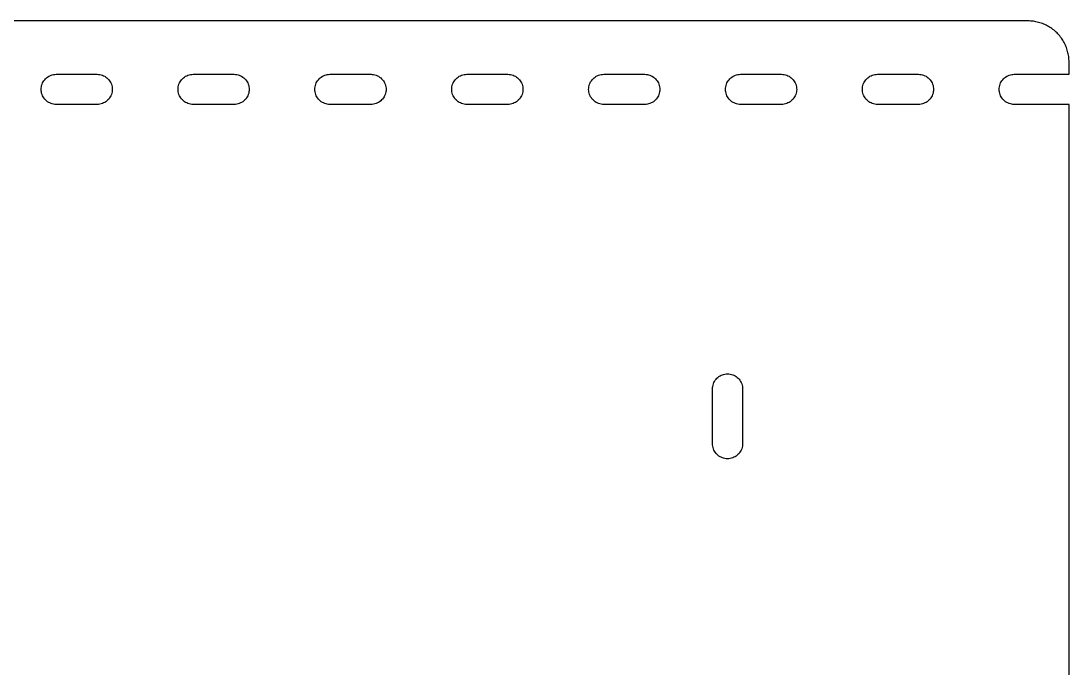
# Model space of a CAD drawing. Header units: metres. Extents: x -142 to 142, y -47 to 47.
# Drawn here: x 65.9 to 142.5, y 0 to 47.3 of the extents above; entities that cross this region are included whole.
import ezdxf

# ---------------------------------------------------------------- set-up
doc = ezdxf.new("R2010")
doc.units = ezdxf.units.M

msp = doc.modelspace()

# ---------------------------------------------------------------- linework, layer by layer
for p, q in [((139.5, 47.3), (-139.5, 47.3)), ((139.598, 47.2984), (139.5, 47.3)), ((139.696, 47.2936), (139.598, 47.2984)), ((139.794, 47.2856), (139.696, 47.2936)), ((139.892, 47.2743), (139.794, 47.2856)), ((139.989, 47.2599), (139.892, 47.2743)), ((140.085, 47.2424), (139.989, 47.2599)), ((140.181, 47.2216), (140.085, 47.2424)), ((140.276, 47.1978), (140.181, 47.2216)), ((140.371, 47.1708), (140.276, 47.1978)), ((140.464, 47.1408), (140.371, 47.1708)), ((140.557, 47.1077), (140.464, 47.1408)), ((140.648, 47.0716), (140.557, 47.1077)), ((140.738, 47.0326), (140.648, 47.0716)), ((140.827, 46.9906), (140.738, 47.0326)), ((140.914, 46.9458), (140.827, 46.9906)), ((141, 46.8981), (140.914, 46.9458)), ((141.084, 46.8476), (141, 46.8981)), ((141.167, 46.7944), (141.084, 46.8476)), ((141.247, 46.7385), (141.167, 46.7944)), ((141.326, 46.6801), (141.247, 46.7385)), ((141.403, 46.619), (141.326, 46.6801)), ((141.478, 46.5555), (141.403, 46.619)), ((141.551, 46.4896), (141.478, 46.5555)), ((141.621, 46.4213), (141.551, 46.4896)), ((141.69, 46.3508), (141.621, 46.4213)), ((141.756, 46.278), (141.69, 46.3508)), ((141.819, 46.2032), (141.756, 46.278)), ((141.88, 46.1263), (141.819, 46.2032)), ((141.939, 46.0474), (141.88, 46.1263)), ((141.994, 45.9667), (141.939, 46.0474)), ((142.048, 45.8842), (141.994, 45.9667)), ((142.098, 45.8), (142.048, 45.8842)), ((142.146, 45.7142), (142.098, 45.8)), ((142.191, 45.6269), (142.146, 45.7142)), ((142.233, 45.5381), (142.191, 45.6269)), ((142.272, 45.448), (142.233, 45.5381)), ((142.308, 45.3568), (142.272, 45.448)), ((142.341, 45.2643), (142.308, 45.3568)), ((142.371, 45.1709), (142.341, 45.2643)), ((142.398, 45.0764), (142.371, 45.1709)), ((142.422, 44.9812), (142.398, 45.0764)), ((142.442, 44.8853), (142.422, 44.9812)), ((142.46, 44.7887), (142.442, 44.8853)), ((142.474, 44.6916), (142.46, 44.7887)), ((142.486, 44.594), (142.474, 44.6916)), ((142.494, 44.4962), (142.486, 44.594)), ((142.498, 44.3981), (142.494, 44.4962)), ((142.5, 44.3), (142.498, 44.3981)), ((142.5, 43.4), (142.5, 44.3)), ((67.5474, 42.85), (67.5989, 42.9309)), ((67.5989, 42.9309), (67.6573, 43.0071)), ((67.6573, 43.0071), (67.7222, 43.0778)), ((67.7222, 43.0778), (67.7929, 43.1426)), ((67.7929, 43.1426), (67.8691, 43.2011)), ((67.8691, 43.2011), (67.95, 43.2526)), ((67.95, 43.2526), (68.0351, 43.2969)), ((68.0351, 43.2969), (68.1238, 43.3336)), ((68.1238, 43.3336), (68.2153, 43.3625)), ((68.2153, 43.3625), (68.309, 43.3833)), ((68.309, 43.3833), (68.4041, 43.3958)), ((68.4041, 43.3958), (68.5, 43.4)), ((68.5, 43.4), (71.5, 43.4)), ((71.5, 43.4), (71.5959, 43.3958)), ((71.5959, 43.3958), (71.691, 43.3833)), ((71.691, 43.3833), (71.7847, 43.3625)), ((71.7847, 43.3625), (71.8762, 43.3336)), ((71.8762, 43.3336), (71.9649, 43.2969)), ((71.9649, 43.2969), (72.05, 43.2526)), ((72.05, 43.2526), (72.1309, 43.2011)), ((72.1309, 43.2011), (72.2071, 43.1426)), ((72.2071, 43.1426), (72.2778, 43.0778)), ((72.2778, 43.0778), (72.3427, 43.0071)), ((72.3427, 43.0071), (72.4011, 42.9309)), ((72.4011, 42.9309), (72.4526, 42.85)), ((77.5474, 42.85), (77.5989, 42.9309)), ((77.5989, 42.9309), (77.6573, 43.0071)), ((77.6573, 43.0071), (77.7222, 43.0778)), ((77.7222, 43.0778), (77.7929, 43.1426)), ((77.7929, 43.1426), (77.8691, 43.2011)), ((77.8691, 43.2011), (77.95, 43.2526)), ((77.95, 43.2526), (78.0351, 43.2969)), ((78.0351, 43.2969), (78.1238, 43.3336)), ((78.1238, 43.3336), (78.2153, 43.3625)), ((78.2153, 43.3625), (78.309, 43.3833)), ((78.309, 43.3833), (78.4041, 43.3958)), ((78.4041, 43.3958), (78.5, 43.4)), ((78.5, 43.4), (81.5, 43.4)), ((81.5, 43.4), (81.5959, 43.3958)), ((81.5959, 43.3958), (81.691, 43.3833)), ((81.691, 43.3833), (81.7847, 43.3625)), ((81.7847, 43.3625), (81.8762, 43.3336)), ((81.8762, 43.3336), (81.9649, 43.2969)), ((81.9649, 43.2969), (82.05, 43.2526)), ((82.05, 43.2526), (82.1309, 43.2011)), ((82.1309, 43.2011), (82.2071, 43.1426)), ((82.2071, 43.1426), (82.2778, 43.0778)), ((82.2778, 43.0778), (82.3427, 43.0071)), ((82.3427, 43.0071), (82.4011, 42.9309)), ((82.4011, 42.9309), (82.4526, 42.85)), ((87.5474, 42.85), (87.5989, 42.9309)), ((87.5989, 42.9309), (87.6573, 43.0071)), ((87.6573, 43.0071), (87.7222, 43.0778)), ((87.7222, 43.0778), (87.7929, 43.1426)), ((87.7929, 43.1426), (87.8691, 43.2011)), ((87.8691, 43.2011), (87.95, 43.2526)), ((87.95, 43.2526), (88.0351, 43.2969)), ((88.0351, 43.2969), (88.1238, 43.3336)), ((88.1238, 43.3336), (88.2153, 43.3625)), ((88.2153, 43.3625), (88.309, 43.3833)), ((88.309, 43.3833), (88.4041, 43.3958)), ((88.4041, 43.3958), (88.5, 43.4)), ((88.5, 43.4), (91.5, 43.4)), ((91.5, 43.4), (91.5959, 43.3958)), ((91.5959, 43.3958), (91.691, 43.3833)), ((91.691, 43.3833), (91.7847, 43.3625)), ((91.7847, 43.3625), (91.8762, 43.3336)), ((91.8762, 43.3336), (91.9649, 43.2969)), ((91.9649, 43.2969), (92.05, 43.2526)), ((92.05, 43.2526), (92.1309, 43.2011)), ((92.1309, 43.2011), (92.2071, 43.1426)), ((92.2071, 43.1426), (92.2778, 43.0778)), ((92.2778, 43.0778), (92.3427, 43.0071)), ((92.3427, 43.0071), (92.4011, 42.9309)), ((92.4011, 42.9309), (92.4526, 42.85)), ((97.5474, 42.85), (97.5989, 42.9309)), ((97.5989, 42.9309), (97.6573, 43.0071)), ((97.6573, 43.0071), (97.7222, 43.0778)), ((97.7222, 43.0778), (97.7929, 43.1426)), ((97.7929, 43.1426), (97.8691, 43.2011)), ((97.8691, 43.2011), (97.95, 43.2526)), ((97.95, 43.2526), (98.0351, 43.2969)), ((98.0351, 43.2969), (98.1238, 43.3336)), ((98.1238, 43.3336), (98.2153, 43.3625)), ((98.2153, 43.3625), (98.309, 43.3833)), ((98.309, 43.3833), (98.4041, 43.3958)), ((98.4041, 43.3958), (98.5, 43.4)), ((98.5, 43.4), (101.5, 43.4)), ((101.5, 43.4), (101.596, 43.3958)), ((101.596, 43.3958), (101.691, 43.3833)), ((101.691, 43.3833), (101.785, 43.3625)), ((101.785, 43.3625), (101.876, 43.3336)), ((101.876, 43.3336), (101.965, 43.2969)), ((101.965, 43.2969), (102.05, 43.2526)), ((102.05, 43.2526), (102.131, 43.2011)), ((102.131, 43.2011), (102.207, 43.1426)), ((102.207, 43.1426), (102.278, 43.0778)), ((102.278, 43.0778), (102.343, 43.0071)), ((102.343, 43.0071), (102.401, 42.9309)), ((102.401, 42.9309), (102.453, 42.85)), ((107.547, 42.85), (107.599, 42.9309)), ((107.599, 42.9309), (107.657, 43.0071)), ((107.657, 43.0071), (107.722, 43.0778)), ((107.722, 43.0778), (107.793, 43.1426)), ((107.793, 43.1426), (107.869, 43.2011)), ((107.869, 43.2011), (107.95, 43.2526)), ((107.95, 43.2526), (108.035, 43.2969)), ((108.035, 43.2969), (108.124, 43.3336)), ((108.124, 43.3336), (108.215, 43.3625)), ((108.215, 43.3625), (108.309, 43.3833)), ((108.309, 43.3833), (108.404, 43.3958)), ((108.404, 43.3958), (108.5, 43.4)), ((108.5, 43.4), (111.5, 43.4)), ((111.5, 43.4), (111.596, 43.3958)), ((111.596, 43.3958), (111.691, 43.3833)), ((111.691, 43.3833), (111.785, 43.3625)), ((111.785, 43.3625), (111.876, 43.3336)), ((111.876, 43.3336), (111.965, 43.2969)), ((111.965, 43.2969), (112.05, 43.2526)), ((112.05, 43.2526), (112.131, 43.2011)), ((112.131, 43.2011), (112.207, 43.1426)), ((112.207, 43.1426), (112.278, 43.0778)), ((112.278, 43.0778), (112.343, 43.0071)), ((112.343, 43.0071), (112.401, 42.9309)), ((112.401, 42.9309), (112.453, 42.85)), ((117.547, 42.85), (117.599, 42.9309)), ((117.599, 42.9309), (117.657, 43.0071)), ((117.657, 43.0071), (117.722, 43.0778)), ((117.722, 43.0778), (117.793, 43.1426)), ((117.793, 43.1426), (117.869, 43.2011)), ((117.869, 43.2011), (117.95, 43.2526)), ((117.95, 43.2526), (118.035, 43.2969)), ((118.035, 43.2969), (118.124, 43.3336)), ((118.124, 43.3336), (118.215, 43.3625)), ((118.215, 43.3625), (118.309, 43.3833)), ((118.309, 43.3833), (118.404, 43.3958)), ((118.404, 43.3958), (118.5, 43.4)), ((118.5, 43.4), (121.5, 43.4)), ((121.5, 43.4), (121.596, 43.3958)), ((121.596, 43.3958), (121.691, 43.3833)), ((121.691, 43.3833), (121.785, 43.3625)), ((121.785, 43.3625), (121.876, 43.3336)), ((121.876, 43.3336), (121.965, 43.2969)), ((121.965, 43.2969), (122.05, 43.2526)), ((122.05, 43.2526), (122.131, 43.2011)), ((122.131, 43.2011), (122.207, 43.1426)), ((122.207, 43.1426), (122.278, 43.0778)), ((122.278, 43.0778), (122.343, 43.0071)), ((122.343, 43.0071), (122.401, 42.9309)), ((122.401, 42.9309), (122.453, 42.85)), ((127.547, 42.85), (127.599, 42.9309)), ((127.599, 42.9309), (127.657, 43.0071)), ((127.657, 43.0071), (127.722, 43.0778)), ((127.722, 43.0778), (127.793, 43.1426)), ((127.793, 43.1426), (127.869, 43.2011)), ((127.869, 43.2011), (127.95, 43.2526)), ((127.95, 43.2526), (128.035, 43.2969)), ((128.035, 43.2969), (128.124, 43.3336)), ((128.124, 43.3336), (128.215, 43.3625)), ((128.215, 43.3625), (128.309, 43.3833)), ((128.309, 43.3833), (128.404, 43.3958)), ((128.404, 43.3958), (128.5, 43.4)), ((128.5, 43.4), (131.5, 43.4)), ((131.5, 43.4), (131.596, 43.3958)), ((131.596, 43.3958), (131.691, 43.3833)), ((131.691, 43.3833), (131.785, 43.3625)), ((131.785, 43.3625), (131.876, 43.3336)), ((131.876, 43.3336), (131.965, 43.2969)), ((131.965, 43.2969), (132.05, 43.2526)), ((132.05, 43.2526), (132.131, 43.2011)), ((132.131, 43.2011), (132.207, 43.1426)), ((132.207, 43.1426), (132.278, 43.0778)), ((132.278, 43.0778), (132.343, 43.0071)), ((132.343, 43.0071), (132.401, 42.9309)), ((132.401, 42.9309), (132.453, 42.85)), ((137.547, 42.85), (137.599, 42.9309)), ((137.599, 42.9309), (137.657, 43.0071)), ((137.657, 43.0071), (137.722, 43.0778)), ((137.722, 43.0778), (137.793, 43.1426)), ((137.793, 43.1426), (137.869, 43.2011)), ((137.869, 43.2011), (137.95, 43.2526)), ((137.95, 43.2526), (138.035, 43.2969)), ((138.035, 43.2969), (138.124, 43.3336)), ((138.124, 43.3336), (138.215, 43.3625)), ((138.215, 43.3625), (138.309, 43.3833)), ((138.309, 43.3833), (138.404, 43.3958)), ((138.404, 43.3958), (138.5, 43.4)), ((138.5, 43.4), (142.5, 43.4)), ((67.4, 42.3), (67.4042, 42.3959)), ((67.4042, 42.2041), (67.4, 42.3)), ((67.4042, 42.3959), (67.4167, 42.491)), ((67.4167, 42.109), (67.4042, 42.2041)), ((67.4167, 42.491), (67.4375, 42.5847)), ((67.4375, 42.5847), (67.4663, 42.6762)), ((67.4663, 42.6762), (67.5031, 42.7649)), ((67.5031, 42.7649), (67.5474, 42.85)), ((72.4526, 42.85), (72.4969, 42.7649)), ((72.4969, 42.7649), (72.5337, 42.6762)), ((72.5337, 42.6762), (72.5625, 42.5847)), ((72.5625, 42.5847), (72.5833, 42.491)), ((72.5833, 42.491), (72.5958, 42.3959)), ((72.5958, 42.2041), (72.5833, 42.109)), ((72.5958, 42.3959), (72.6, 42.3)), ((72.6, 42.3), (72.5958, 42.2041)), ((77.4, 42.3), (77.4042, 42.3959)), ((77.4042, 42.2041), (77.4, 42.3)), ((77.4042, 42.3959), (77.4167, 42.491)), ((77.4167, 42.109), (77.4042, 42.2041)), ((77.4167, 42.491), (77.4375, 42.5847)), ((77.4375, 42.5847), (77.4663, 42.6762)), ((77.4663, 42.6762), (77.5031, 42.7649)), ((77.5031, 42.7649), (77.5474, 42.85)), ((82.4526, 42.85), (82.4969, 42.7649)), ((82.4969, 42.7649), (82.5337, 42.6762)), ((82.5337, 42.6762), (82.5625, 42.5847)), ((82.5625, 42.5847), (82.5833, 42.491)), ((82.5833, 42.491), (82.5958, 42.3959)), ((82.5958, 42.2041), (82.5833, 42.109)), ((82.5958, 42.3959), (82.6, 42.3)), ((82.6, 42.3), (82.5958, 42.2041)), ((87.4, 42.3), (87.4042, 42.3959)), ((87.4042, 42.2041), (87.4, 42.3)), ((87.4042, 42.3959), (87.4167, 42.491)), ((87.4167, 42.109), (87.4042, 42.2041)), ((87.4167, 42.491), (87.4375, 42.5847)), ((87.4375, 42.5847), (87.4663, 42.6762)), ((87.4663, 42.6762), (87.5031, 42.7649)), ((87.5031, 42.7649), (87.5474, 42.85)), ((92.4526, 42.85), (92.4969, 42.7649)), ((92.4969, 42.7649), (92.5337, 42.6762)), ((92.5337, 42.6762), (92.5625, 42.5847)), ((92.5625, 42.5847), (92.5833, 42.491)), ((92.5833, 42.491), (92.5958, 42.3959)), ((92.5958, 42.2041), (92.5833, 42.109)), ((92.5958, 42.3959), (92.6, 42.3)), ((92.6, 42.3), (92.5958, 42.2041)), ((97.4, 42.3), (97.4042, 42.3959)), ((97.4042, 42.2041), (97.4, 42.3)), ((97.4042, 42.3959), (97.4167, 42.491)), ((97.4167, 42.109), (97.4042, 42.2041)), ((97.4167, 42.491), (97.4375, 42.5847)), ((97.4375, 42.5847), (97.4663, 42.6762)), ((97.4663, 42.6762), (97.5031, 42.7649)), ((97.5031, 42.7649), (97.5474, 42.85)), ((102.453, 42.85), (102.497, 42.7649)), ((102.497, 42.7649), (102.534, 42.6762)), ((102.534, 42.6762), (102.563, 42.5847)), ((102.563, 42.5847), (102.583, 42.491)), ((102.583, 42.491), (102.596, 42.3959)), ((102.596, 42.2041), (102.583, 42.109)), ((102.596, 42.3959), (102.6, 42.3)), ((102.6, 42.3), (102.596, 42.2041)), ((107.4, 42.3), (107.404, 42.3959)), ((107.404, 42.2041), (107.4, 42.3)), ((107.404, 42.3959), (107.417, 42.491)), ((107.417, 42.109), (107.404, 42.2041)), ((107.417, 42.491), (107.437, 42.5847)), ((107.437, 42.5847), (107.466, 42.6762)), ((107.466, 42.6762), (107.503, 42.7649)), ((107.503, 42.7649), (107.547, 42.85)), ((112.453, 42.85), (112.497, 42.7649)), ((112.497, 42.7649), (112.534, 42.6762)), ((112.534, 42.6762), (112.563, 42.5847)), ((112.563, 42.5847), (112.583, 42.491)), ((112.583, 42.491), (112.596, 42.3959)), ((112.596, 42.2041), (112.583, 42.109)), ((112.596, 42.3959), (112.6, 42.3)), ((112.6, 42.3), (112.596, 42.2041)), ((117.4, 42.3), (117.404, 42.3959)), ((117.404, 42.2041), (117.4, 42.3)), ((117.404, 42.3959), (117.417, 42.491)), ((117.417, 42.109), (117.404, 42.2041)), ((117.417, 42.491), (117.437, 42.5847)), ((117.437, 42.5847), (117.466, 42.6762)), ((117.466, 42.6762), (117.503, 42.7649)), ((117.503, 42.7649), (117.547, 42.85)), ((122.453, 42.85), (122.497, 42.7649)), ((122.497, 42.7649), (122.534, 42.6762)), ((122.534, 42.6762), (122.563, 42.5847)), ((122.563, 42.5847), (122.583, 42.491)), ((122.583, 42.491), (122.596, 42.3959)), ((122.596, 42.2041), (122.583, 42.109)), ((122.596, 42.3959), (122.6, 42.3)), ((122.6, 42.3), (122.596, 42.2041)), ((127.4, 42.3), (127.404, 42.3959)), ((127.404, 42.2041), (127.4, 42.3)), ((127.404, 42.3959), (127.417, 42.491)), ((127.417, 42.109), (127.404, 42.2041)), ((127.417, 42.491), (127.437, 42.5847)), ((127.437, 42.5847), (127.466, 42.6762)), ((127.466, 42.6762), (127.503, 42.7649)), ((127.503, 42.7649), (127.547, 42.85)), ((132.453, 42.85), (132.497, 42.7649)), ((132.497, 42.7649), (132.534, 42.6762)), ((132.534, 42.6762), (132.563, 42.5847)), ((132.563, 42.5847), (132.583, 42.491)), ((132.583, 42.491), (132.596, 42.3959)), ((132.596, 42.2041), (132.583, 42.109)), ((132.596, 42.3959), (132.6, 42.3)), ((132.6, 42.3), (132.596, 42.2041)), ((137.4, 42.3), (137.404, 42.3959)), ((137.404, 42.2041), (137.4, 42.3)), ((137.404, 42.3959), (137.417, 42.491)), ((137.417, 42.109), (137.404, 42.2041)), ((137.417, 42.491), (137.437, 42.5847)), ((137.437, 42.5847), (137.466, 42.6762)), ((137.466, 42.6762), (137.503, 42.7649)), ((137.503, 42.7649), (137.547, 42.85)), ((67.4375, 42.0153), (67.4167, 42.109)), ((67.4663, 41.9238), (67.4375, 42.0153)), ((67.5031, 41.8351), (67.4663, 41.9238)), ((67.5474, 41.75), (67.5031, 41.8351)), ((67.5989, 41.6691), (67.5474, 41.75)), ((67.6573, 41.5929), (67.5989, 41.6691)), ((67.7222, 41.5222), (67.6573, 41.5929)), ((67.7929, 41.4574), (67.7222, 41.5222)), ((67.8691, 41.3989), (67.7929, 41.4574)), ((67.95, 41.3474), (67.8691, 41.3989)), ((72.1309, 41.3989), (72.05, 41.3474)), ((72.2071, 41.4574), (72.1309, 41.3989)), ((72.2778, 41.5222), (72.2071, 41.4574)), ((72.3427, 41.5929), (72.2778, 41.5222)), ((72.4011, 41.6691), (72.3427, 41.5929)), ((72.4526, 41.75), (72.4011, 41.6691)), ((72.4969, 41.8351), (72.4526, 41.75)), ((72.5337, 41.9238), (72.4969, 41.8351)), ((72.5625, 42.0153), (72.5337, 41.9238)), ((72.5833, 42.109), (72.5625, 42.0153)), ((77.4375, 42.0153), (77.4167, 42.109)), ((77.4663, 41.9238), (77.4375, 42.0153)), ((77.5031, 41.8351), (77.4663, 41.9238)), ((77.5474, 41.75), (77.5031, 41.8351)), ((77.5989, 41.6691), (77.5474, 41.75)), ((77.6573, 41.5929), (77.5989, 41.6691)), ((77.7222, 41.5222), (77.6573, 41.5929)), ((77.7929, 41.4574), (77.7222, 41.5222)), ((77.8691, 41.3989), (77.7929, 41.4574)), ((77.95, 41.3474), (77.8691, 41.3989)), ((82.1309, 41.3989), (82.05, 41.3474)), ((82.2071, 41.4574), (82.1309, 41.3989)), ((82.2778, 41.5222), (82.2071, 41.4574)), ((82.3427, 41.5929), (82.2778, 41.5222)), ((82.4011, 41.6691), (82.3427, 41.5929)), ((82.4526, 41.75), (82.4011, 41.6691)), ((82.4969, 41.8351), (82.4526, 41.75)), ((82.5337, 41.9238), (82.4969, 41.8351)), ((82.5625, 42.0153), (82.5337, 41.9238)), ((82.5833, 42.109), (82.5625, 42.0153)), ((87.4375, 42.0153), (87.4167, 42.109)), ((87.4663, 41.9238), (87.4375, 42.0153)), ((87.5031, 41.8351), (87.4663, 41.9238)), ((87.5474, 41.75), (87.5031, 41.8351)), ((87.5989, 41.6691), (87.5474, 41.75)), ((87.6573, 41.5929), (87.5989, 41.6691)), ((87.7222, 41.5222), (87.6573, 41.5929)), ((87.7929, 41.4574), (87.7222, 41.5222)), ((87.8691, 41.3989), (87.7929, 41.4574)), ((87.95, 41.3474), (87.8691, 41.3989)), ((92.1309, 41.3989), (92.05, 41.3474)), ((92.2071, 41.4574), (92.1309, 41.3989)), ((92.2778, 41.5222), (92.2071, 41.4574)), ((92.3427, 41.5929), (92.2778, 41.5222)), ((92.4011, 41.6691), (92.3427, 41.5929)), ((92.4526, 41.75), (92.4011, 41.6691)), ((92.4969, 41.8351), (92.4526, 41.75)), ((92.5337, 41.9238), (92.4969, 41.8351)), ((92.5625, 42.0153), (92.5337, 41.9238)), ((92.5833, 42.109), (92.5625, 42.0153)), ((97.4375, 42.0153), (97.4167, 42.109)), ((97.4663, 41.9238), (97.4375, 42.0153)), ((97.5031, 41.8351), (97.4663, 41.9238)), ((97.5474, 41.75), (97.5031, 41.8351)), ((97.5989, 41.6691), (97.5474, 41.75)), ((97.6573, 41.5929), (97.5989, 41.6691)), ((97.7222, 41.5222), (97.6573, 41.5929)), ((97.7929, 41.4574), (97.7222, 41.5222)), ((97.8691, 41.3989), (97.7929, 41.4574)), ((97.95, 41.3474), (97.8691, 41.3989)), ((102.131, 41.3989), (102.05, 41.3474)), ((102.207, 41.4574), (102.131, 41.3989)), ((102.278, 41.5222), (102.207, 41.4574)), ((102.343, 41.5929), (102.278, 41.5222)), ((102.401, 41.6691), (102.343, 41.5929)), ((102.453, 41.75), (102.401, 41.6691)), ((102.497, 41.8351), (102.453, 41.75)), ((102.534, 41.9238), (102.497, 41.8351)), ((102.563, 42.0153), (102.534, 41.9238)), ((102.583, 42.109), (102.563, 42.0153)), ((107.437, 42.0153), (107.417, 42.109)), ((107.466, 41.9238), (107.437, 42.0153)), ((107.503, 41.8351), (107.466, 41.9238)), ((107.547, 41.75), (107.503, 41.8351)), ((107.599, 41.6691), (107.547, 41.75)), ((107.657, 41.5929), (107.599, 41.6691)), ((107.722, 41.5222), (107.657, 41.5929)), ((107.793, 41.4574), (107.722, 41.5222)), ((107.869, 41.3989), (107.793, 41.4574)), ((107.95, 41.3474), (107.869, 41.3989)), ((112.131, 41.3989), (112.05, 41.3474)), ((112.207, 41.4574), (112.131, 41.3989)), ((112.278, 41.5222), (112.207, 41.4574)), ((112.343, 41.5929), (112.278, 41.5222)), ((112.401, 41.6691), (112.343, 41.5929)), ((112.453, 41.75), (112.401, 41.6691)), ((112.497, 41.8351), (112.453, 41.75)), ((112.534, 41.9238), (112.497, 41.8351)), ((112.563, 42.0153), (112.534, 41.9238)), ((112.583, 42.109), (112.563, 42.0153)), ((117.437, 42.0153), (117.417, 42.109)), ((117.466, 41.9238), (117.437, 42.0153)), ((117.503, 41.8351), (117.466, 41.9238)), ((117.547, 41.75), (117.503, 41.8351)), ((117.599, 41.6691), (117.547, 41.75)), ((117.657, 41.5929), (117.599, 41.6691)), ((117.722, 41.5222), (117.657, 41.5929)), ((117.793, 41.4574), (117.722, 41.5222)), ((117.869, 41.3989), (117.793, 41.4574)), ((117.95, 41.3474), (117.869, 41.3989)), ((122.131, 41.3989), (122.05, 41.3474)), ((122.207, 41.4574), (122.131, 41.3989)), ((122.278, 41.5222), (122.207, 41.4574)), ((122.343, 41.5929), (122.278, 41.5222)), ((122.401, 41.6691), (122.343, 41.5929)), ((122.453, 41.75), (122.401, 41.6691)), ((122.497, 41.8351), (122.453, 41.75)), ((122.534, 41.9238), (122.497, 41.8351)), ((122.563, 42.0153), (122.534, 41.9238)), ((122.583, 42.109), (122.563, 42.0153)), ((127.437, 42.0153), (127.417, 42.109)), ((127.466, 41.9238), (127.437, 42.0153)), ((127.503, 41.8351), (127.466, 41.9238)), ((127.547, 41.75), (127.503, 41.8351)), ((127.599, 41.6691), (127.547, 41.75)), ((127.657, 41.5929), (127.599, 41.6691)), ((127.722, 41.5222), (127.657, 41.5929)), ((127.793, 41.4574), (127.722, 41.5222)), ((127.869, 41.3989), (127.793, 41.4574)), ((127.95, 41.3474), (127.869, 41.3989)), ((132.131, 41.3989), (132.05, 41.3474)), ((132.207, 41.4574), (132.131, 41.3989)), ((132.278, 41.5222), (132.207, 41.4574)), ((132.343, 41.5929), (132.278, 41.5222)), ((132.401, 41.6691), (132.343, 41.5929)), ((132.453, 41.75), (132.401, 41.6691)), ((132.497, 41.8351), (132.453, 41.75)), ((132.534, 41.9238), (132.497, 41.8351)), ((132.563, 42.0153), (132.534, 41.9238)), ((132.583, 42.109), (132.563, 42.0153)), ((137.437, 42.0153), (137.417, 42.109)), ((137.466, 41.9238), (137.437, 42.0153)), ((137.503, 41.8351), (137.466, 41.9238)), ((137.547, 41.75), (137.503, 41.8351)), ((137.599, 41.6691), (137.547, 41.75)), ((137.657, 41.5929), (137.599, 41.6691)), ((137.722, 41.5222), (137.657, 41.5929)), ((137.793, 41.4574), (137.722, 41.5222)), ((137.869, 41.3989), (137.793, 41.4574)), ((137.95, 41.3474), (137.869, 41.3989)), ((68.0351, 41.3031), (67.95, 41.3474)), ((68.1238, 41.2663), (68.0351, 41.3031)), ((68.2153, 41.2375), (68.1238, 41.2663)), ((68.309, 41.2167), (68.2153, 41.2375)), ((68.4041, 41.2042), (68.309, 41.2167)), ((68.5, 41.2), (68.4041, 41.2042)), ((71.5, 41.2), (68.5, 41.2)), ((71.5959, 41.2042), (71.5, 41.2)), ((71.691, 41.2167), (71.5959, 41.2042)), ((71.7847, 41.2375), (71.691, 41.2167)), ((71.8762, 41.2663), (71.7847, 41.2375)), ((71.9649, 41.3031), (71.8762, 41.2663)), ((72.05, 41.3474), (71.9649, 41.3031)), ((78.0351, 41.3031), (77.95, 41.3474)), ((78.1238, 41.2663), (78.0351, 41.3031)), ((78.2153, 41.2375), (78.1238, 41.2663)), ((78.309, 41.2167), (78.2153, 41.2375)), ((78.4041, 41.2042), (78.309, 41.2167)), ((78.5, 41.2), (78.4041, 41.2042)), ((81.5, 41.2), (78.5, 41.2)), ((81.5959, 41.2042), (81.5, 41.2)), ((81.691, 41.2167), (81.5959, 41.2042)), ((81.7847, 41.2375), (81.691, 41.2167)), ((81.8762, 41.2663), (81.7847, 41.2375)), ((81.9649, 41.3031), (81.8762, 41.2663)), ((82.05, 41.3474), (81.9649, 41.3031)), ((88.0351, 41.3031), (87.95, 41.3474)), ((88.1238, 41.2663), (88.0351, 41.3031)), ((88.2153, 41.2375), (88.1238, 41.2663)), ((88.309, 41.2167), (88.2153, 41.2375)), ((88.4041, 41.2042), (88.309, 41.2167)), ((88.5, 41.2), (88.4041, 41.2042)), ((91.5, 41.2), (88.5, 41.2)), ((91.5959, 41.2042), (91.5, 41.2)), ((91.691, 41.2167), (91.5959, 41.2042)), ((91.7847, 41.2375), (91.691, 41.2167)), ((91.8762, 41.2663), (91.7847, 41.2375)), ((91.9649, 41.3031), (91.8762, 41.2663)), ((92.05, 41.3474), (91.9649, 41.3031)), ((98.0351, 41.3031), (97.95, 41.3474)), ((98.1238, 41.2663), (98.0351, 41.3031)), ((98.2153, 41.2375), (98.1238, 41.2663)), ((98.309, 41.2167), (98.2153, 41.2375)), ((98.4041, 41.2042), (98.309, 41.2167)), ((98.5, 41.2), (98.4041, 41.2042)), ((101.5, 41.2), (98.5, 41.2)), ((101.596, 41.2042), (101.5, 41.2)), ((101.691, 41.2167), (101.596, 41.2042)), ((101.785, 41.2375), (101.691, 41.2167)), ((101.876, 41.2663), (101.785, 41.2375)), ((101.965, 41.3031), (101.876, 41.2663)), ((102.05, 41.3474), (101.965, 41.3031)), ((108.035, 41.3031), (107.95, 41.3474)), ((108.124, 41.2663), (108.035, 41.3031)), ((108.215, 41.2375), (108.124, 41.2663)), ((108.309, 41.2167), (108.215, 41.2375)), ((108.404, 41.2042), (108.309, 41.2167)), ((108.5, 41.2), (108.404, 41.2042)), ((111.5, 41.2), (108.5, 41.2)), ((111.596, 41.2042), (111.5, 41.2)), ((111.691, 41.2167), (111.596, 41.2042)), ((111.785, 41.2375), (111.691, 41.2167)), ((111.876, 41.2663), (111.785, 41.2375)), ((111.965, 41.3031), (111.876, 41.2663)), ((112.05, 41.3474), (111.965, 41.3031)), ((118.035, 41.3031), (117.95, 41.3474)), ((118.124, 41.2663), (118.035, 41.3031)), ((118.215, 41.2375), (118.124, 41.2663)), ((118.309, 41.2167), (118.215, 41.2375)), ((118.404, 41.2042), (118.309, 41.2167)), ((118.5, 41.2), (118.404, 41.2042)), ((121.5, 41.2), (118.5, 41.2)), ((121.596, 41.2042), (121.5, 41.2)), ((121.691, 41.2167), (121.596, 41.2042)), ((121.785, 41.2375), (121.691, 41.2167)), ((121.876, 41.2663), (121.785, 41.2375)), ((121.965, 41.3031), (121.876, 41.2663)), ((122.05, 41.3474), (121.965, 41.3031)), ((128.035, 41.3031), (127.95, 41.3474)), ((128.124, 41.2663), (128.035, 41.3031)), ((128.215, 41.2375), (128.124, 41.2663)), ((128.309, 41.2167), (128.215, 41.2375)), ((128.404, 41.2042), (128.309, 41.2167)), ((128.5, 41.2), (128.404, 41.2042)), ((131.5, 41.2), (128.5, 41.2)), ((131.596, 41.2042), (131.5, 41.2)), ((131.691, 41.2167), (131.596, 41.2042)), ((131.785, 41.2375), (131.691, 41.2167)), ((131.876, 41.2663), (131.785, 41.2375)), ((131.965, 41.3031), (131.876, 41.2663)), ((132.05, 41.3474), (131.965, 41.3031)), ((138.035, 41.3031), (137.95, 41.3474)), ((138.124, 41.2663), (138.035, 41.3031)), ((138.215, 41.2375), (138.124, 41.2663)), ((138.309, 41.2167), (138.215, 41.2375)), ((138.404, 41.2042), (138.309, 41.2167)), ((138.5, 41.2), (138.404, 41.2042)), ((142.5, 41.2), (138.5, 41.2)), ((142.5, -8.09999), (142.5, 41.2)), ((117.174, 21.4337), (117.265, 21.4625)), ((117.265, 21.4625), (117.359, 21.4833)), ((117.359, 21.4833), (117.454, 21.4958)), ((117.454, 21.4958), (117.55, 21.5)), ((117.55, 21.5), (117.646, 21.4958)), ((117.646, 21.4958), (117.741, 21.4833)), ((117.741, 21.4833), (117.835, 21.4625)), ((117.835, 21.4625), (117.926, 21.4337)), ((116.467, 20.591), (116.487, 20.6847)), ((116.487, 20.6847), (116.516, 20.7762)), ((116.516, 20.7762), (116.553, 20.8649)), ((116.553, 20.8649), (116.597, 20.95)), ((116.597, 20.95), (116.649, 21.0309)), ((116.649, 21.0309), (116.707, 21.1071)), ((116.707, 21.1071), (116.772, 21.1778)), ((116.772, 21.1778), (116.843, 21.2426)), ((116.843, 21.2426), (116.919, 21.3011)), ((116.919, 21.3011), (117, 21.3526)), ((117, 21.3526), (117.085, 21.3969)), ((117.085, 21.3969), (117.174, 21.4337)), ((117.926, 21.4337), (118.015, 21.3969)), ((118.015, 21.3969), (118.1, 21.3526)), ((118.1, 21.3526), (118.181, 21.3011)), ((118.181, 21.3011), (118.257, 21.2426)), ((118.257, 21.2426), (118.328, 21.1778)), ((118.328, 21.1778), (118.393, 21.1071)), ((118.393, 21.1071), (118.451, 21.0309)), ((118.451, 21.0309), (118.503, 20.95)), ((118.503, 20.95), (118.547, 20.8649)), ((118.547, 20.8649), (118.584, 20.7762)), ((118.584, 20.7762), (118.613, 20.6847)), ((118.613, 20.6847), (118.633, 20.591)), ((116.45, 20.4), (116.454, 20.4959)), ((116.45, 16.4), (116.45, 20.4)), ((116.454, 20.4959), (116.467, 20.591)), ((118.633, 20.591), (118.646, 20.4959)), ((118.646, 20.4959), (118.65, 20.4)), ((118.65, 20.4), (118.65, 16.4)), ((116.454, 16.3041), (116.45, 16.4)), ((116.467, 16.209), (116.454, 16.3041)), ((116.487, 16.1153), (116.467, 16.209)), ((116.516, 16.0238), (116.487, 16.1153)), ((118.613, 16.1153), (118.584, 16.0238)), ((118.633, 16.209), (118.613, 16.1153)), ((118.646, 16.3041), (118.633, 16.209)), ((118.65, 16.4), (118.646, 16.3041)), ((116.553, 15.9351), (116.516, 16.0238)), ((116.597, 15.85), (116.553, 15.9351)), ((116.649, 15.7691), (116.597, 15.85)), ((116.707, 15.6929), (116.649, 15.7691)), ((116.772, 15.6222), (116.707, 15.6929)), ((116.843, 15.5573), (116.772, 15.6222)), ((116.919, 15.4989), (116.843, 15.5573)), ((117, 15.4474), (116.919, 15.4989)), ((117.085, 15.4031), (117, 15.4474)), ((117.174, 15.3663), (117.085, 15.4031)), ((117.265, 15.3375), (117.174, 15.3663)), ((117.359, 15.3167), (117.265, 15.3375)), ((117.454, 15.3042), (117.359, 15.3167)), ((117.741, 15.3167), (117.646, 15.3042)), ((117.835, 15.3375), (117.741, 15.3167)), ((117.926, 15.3663), (117.835, 15.3375)), ((118.015, 15.4031), (117.926, 15.3663)), ((118.1, 15.4474), (118.015, 15.4031)), ((118.181, 15.4989), (118.1, 15.4474)), ((118.257, 15.5573), (118.181, 15.4989)), ((118.328, 15.6222), (118.257, 15.5573)), ((118.393, 15.6929), (118.328, 15.6222)), ((118.451, 15.7691), (118.393, 15.6929)), ((118.503, 15.85), (118.451, 15.7691)), ((118.547, 15.9351), (118.503, 15.85)), ((118.584, 16.0238), (118.547, 15.9351)), ((117.55, 15.3), (117.454, 15.3042)), ((117.646, 15.3042), (117.55, 15.3))]:
    msp.add_line(p, q)

doc.saveas('drawing.dxf')
